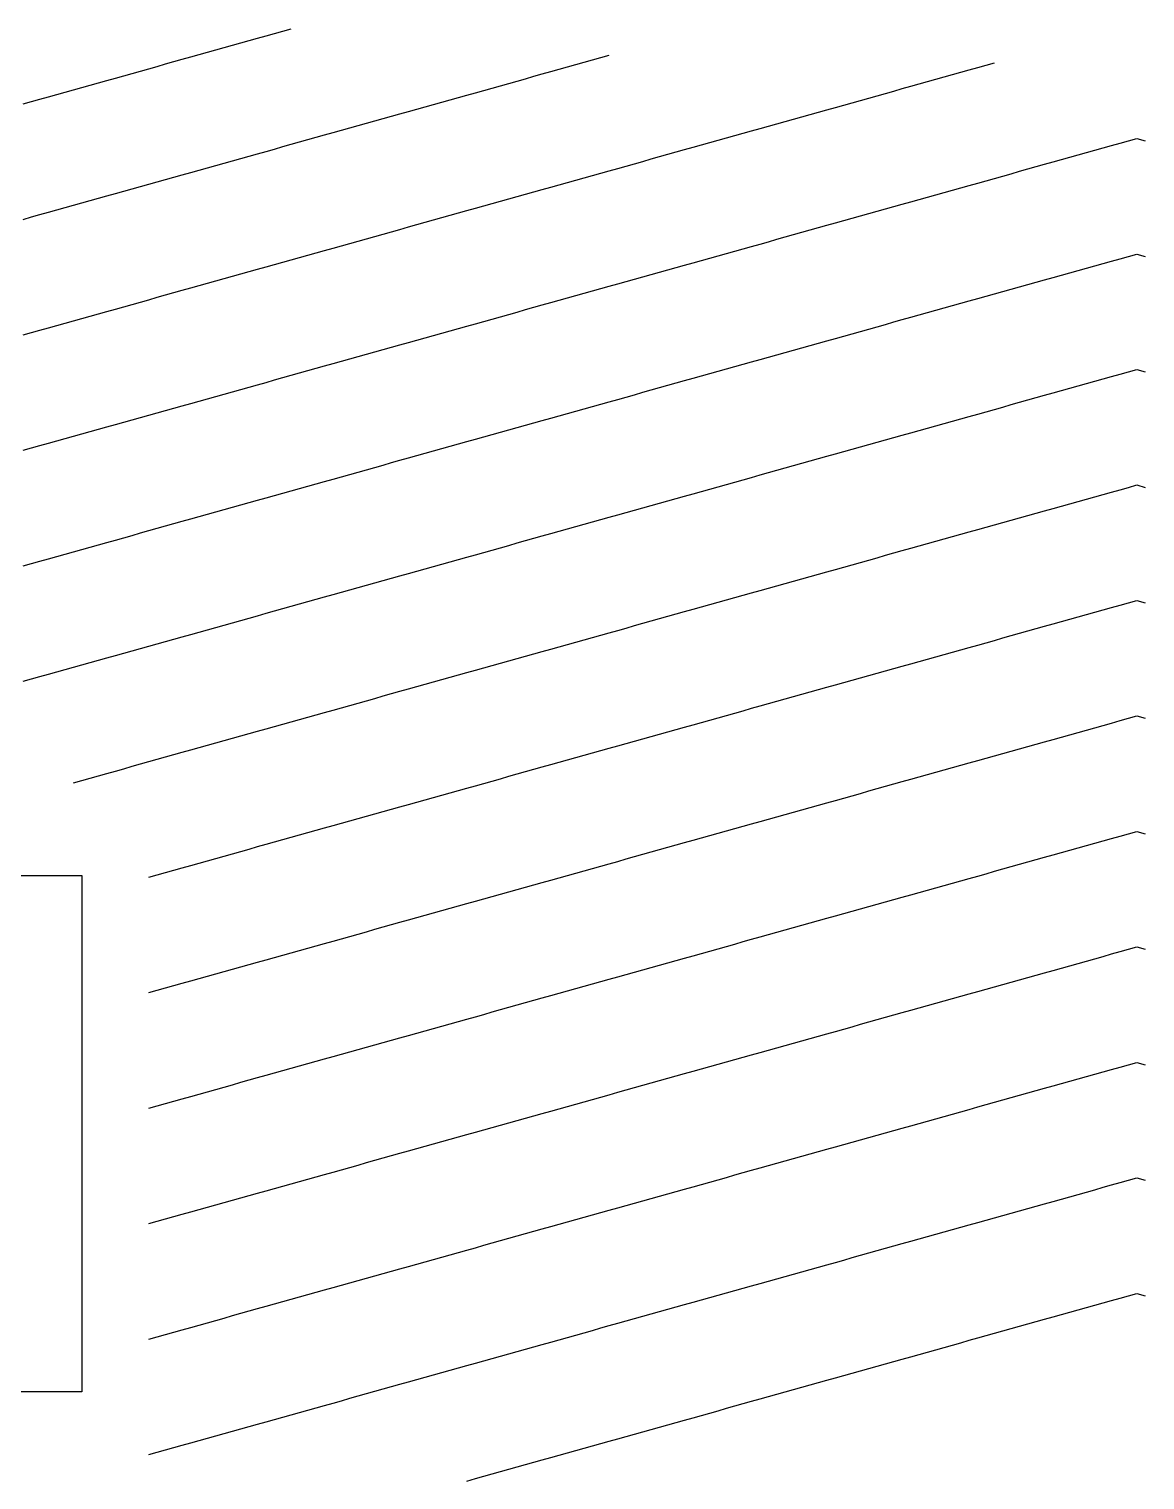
# Model space of a CAD drawing. Header units: millimetres. Extents: x 7 to 193, y 7 to 313.
# Drawn here: x 69.3 to 100.23, y 179.23 to 219.43 of the extents above; entities that cross this region are included whole.
import ezdxf

# ---------------------------------------------------------------- set-up
doc = ezdxf.new("R2010")
doc.units = ezdxf.units.MM
doc.layers.add('STUDY_GUIDES', color=7, linetype='Continuous')
doc.layers.add('STUDY_LETTER_BOUNDARY', color=7, linetype='Continuous')

msp = doc.modelspace()

# ---------------------------------------------------------------- linework, layer by layer
at = {"layer": 'STUDY_GUIDES'}
for points in [[(69.144, 217.3603), (69.376, 217.4253), (69.608, 217.4902), (69.84, 217.5552), (70.072, 217.6202), (70.304, 217.6851), (70.536, 217.7501), (70.768, 217.815), (71, 217.88), (71.232, 217.945), (71.464, 218.0099), (71.696, 218.0749), (71.928, 218.1398), (72.16, 218.2048), (72.392, 218.2698), (72.624, 218.3347), (72.856, 218.3997), (73.088, 218.4646), (73.32, 218.5296), (73.552, 218.5946), (73.784, 218.6595), (74.016, 218.7245), (74.248, 218.7894), (74.48, 218.8544), (74.712, 218.9194), (74.944, 218.9843), (75.176, 219.0493), (75.408, 219.1142), (75.64, 219.1792), (75.872, 219.2442), (76.104, 219.3091), (76.336, 219.3741), (76.568, 219.439)], [(69.144, 214.1603), (69.376, 214.2253), (69.608, 214.2902), (69.84, 214.3552), (70.072, 214.4202), (70.304, 214.4851), (70.536, 214.5501), (70.768, 214.615), (71, 214.68), (71.232, 214.745), (71.464, 214.8099), (71.696, 214.8749), (71.928, 214.9398), (72.16, 215.0048), (72.392, 215.0698), (72.624, 215.1347), (72.856, 215.1997), (73.088, 215.2646), (73.32, 215.3296), (73.552, 215.3946), (73.784, 215.4595), (74.016, 215.5245), (74.248, 215.5894), (74.48, 215.6544), (74.712, 215.7194), (74.944, 215.7843), (75.176, 215.8493), (75.408, 215.9142), (75.64, 215.9792), (75.872, 216.0442), (76.104, 216.1091), (76.336, 216.1741), (76.568, 216.239), (76.8, 216.304), (77.032, 216.369), (77.264, 216.4339), (77.496, 216.4989), (77.728, 216.5638), (77.96, 216.6288), (78.192, 216.6938), (78.424, 216.7587), (78.656, 216.8237), (78.888, 216.8886), (79.12, 216.9536), (79.352, 217.0186), (79.584, 217.0835), (79.816, 217.1485), (80.048, 217.2134), (80.28, 217.2784), (80.512, 217.3434), (80.744, 217.4083), (80.976, 217.4733), (81.208, 217.5382), (81.44, 217.6032), (81.672, 217.6682), (81.904, 217.7331), (82.136, 217.7981), (82.368, 217.863), (82.6, 217.928), (82.832, 217.993), (83.064, 218.0579), (83.296, 218.1229), (83.528, 218.1878), (83.76, 218.2528), (83.992, 218.3178), (84.224, 218.3827), (84.456, 218.4477), (84.688, 218.5126), (84.92, 218.5776), (85.152, 218.6426), (85.384, 218.7075)], [(69.144, 210.9603), (69.376, 211.0253), (69.608, 211.0902), (69.84, 211.1552), (70.072, 211.2202), (70.304, 211.2851), (70.536, 211.3501), (70.768, 211.415), (71, 211.48), (71.232, 211.545), (71.464, 211.6099), (71.696, 211.6749), (71.928, 211.7398), (72.16, 211.8048), (72.392, 211.8698), (72.624, 211.9347), (72.856, 211.9997), (73.088, 212.0646), (73.32, 212.1296), (73.552, 212.1946), (73.784, 212.2595), (74.016, 212.3245), (74.248, 212.3894), (74.48, 212.4544), (74.712, 212.5194), (74.944, 212.5843), (75.176, 212.6493), (75.408, 212.7142), (75.64, 212.7792), (75.872, 212.8442), (76.104, 212.9091), (76.336, 212.9741), (76.568, 213.039), (76.8, 213.104), (77.032, 213.169), (77.264, 213.2339), (77.496, 213.2989), (77.728, 213.3638), (77.96, 213.4288), (78.192, 213.4938), (78.424, 213.5587), (78.656, 213.6237), (78.888, 213.6886), (79.12, 213.7536), (79.352, 213.8186), (79.584, 213.8835), (79.816, 213.9485), (80.048, 214.0134), (80.28, 214.0784), (80.512, 214.1434), (80.744, 214.2083), (80.976, 214.2733), (81.208, 214.3382), (81.44, 214.4032), (81.672, 214.4682), (81.904, 214.5331), (82.136, 214.5981), (82.368, 214.663), (82.6, 214.728), (82.832, 214.793), (83.064, 214.8579), (83.296, 214.9229), (83.528, 214.9878), (83.76, 215.0528), (83.992, 215.1178), (84.224, 215.1827), (84.456, 215.2477), (84.688, 215.3126), (84.92, 215.3776), (85.152, 215.4426), (85.384, 215.5075), (85.616, 215.5725), (85.848, 215.6374), (86.08, 215.7024), (86.312, 215.7674), (86.544, 215.8323), (86.776, 215.8973), (87.008, 215.9622), (87.24, 216.0272), (87.472, 216.0922), (87.704, 216.1571), (87.936, 216.2221), (88.168, 216.287), (88.4, 216.352), (88.632, 216.417), (88.864, 216.4819), (89.096, 216.5469), (89.328, 216.6118), (89.56, 216.6768), (89.792, 216.7418), (90.024, 216.8067), (90.256, 216.8717), (90.488, 216.9366), (90.72, 217.0016), (90.952, 217.0666), (91.184, 217.1315), (91.416, 217.1965), (91.648, 217.2614), (91.88, 217.3264), (92.112, 217.3914), (92.344, 217.4563), (92.576, 217.5213), (92.808, 217.5862), (93.04, 217.6512), (93.272, 217.7162), (93.504, 217.7811), (93.736, 217.8461), (93.968, 217.911), (94.2, 217.976), (94.432, 218.041), (94.664, 218.1059), (94.896, 218.1709), (95.128, 218.2358), (95.36, 218.3008), (95.592, 218.3658), (95.824, 218.4307), (96.056, 218.4957)], [(69.144, 207.7603), (69.376, 207.8253), (69.608, 207.8902), (69.84, 207.9552), (70.072, 208.0202), (70.304, 208.0851), (70.536, 208.1501), (70.768, 208.215), (71, 208.28), (71.232, 208.345), (71.464, 208.4099), (71.696, 208.4749), (71.928, 208.5398), (72.16, 208.6048), (72.392, 208.6698), (72.624, 208.7347), (72.856, 208.7997), (73.088, 208.8646), (73.32, 208.9296), (73.552, 208.9946), (73.784, 209.0595), (74.016, 209.1245), (74.248, 209.1894), (74.48, 209.2544), (74.712, 209.3194), (74.944, 209.3843), (75.176, 209.4493), (75.408, 209.5142), (75.64, 209.5792), (75.872, 209.6442), (76.104, 209.7091), (76.336, 209.7741), (76.568, 209.839), (76.8, 209.904), (77.032, 209.969), (77.264, 210.0339), (77.496, 210.0989), (77.728, 210.1638), (77.96, 210.2288), (78.192, 210.2938), (78.424, 210.3587), (78.656, 210.4237), (78.888, 210.4886), (79.12, 210.5536), (79.352, 210.6186), (79.584, 210.6835), (79.816, 210.7485), (80.048, 210.8134), (80.28, 210.8784), (80.512, 210.9434), (80.744, 211.0083), (80.976, 211.0733), (81.208, 211.1382), (81.44, 211.2032), (81.672, 211.2682), (81.904, 211.3331), (82.136, 211.3981), (82.368, 211.463), (82.6, 211.528), (82.832, 211.593), (83.064, 211.6579), (83.296, 211.7229), (83.528, 211.7878), (83.76, 211.8528), (83.992, 211.9178), (84.224, 211.9827), (84.456, 212.0477), (84.688, 212.1126), (84.92, 212.1776), (85.152, 212.2426), (85.384, 212.3075), (85.616, 212.3725), (85.848, 212.4374), (86.08, 212.5024), (86.312, 212.5674), (86.544, 212.6323), (86.776, 212.6973), (87.008, 212.7622), (87.24, 212.8272), (87.472, 212.8922), (87.704, 212.9571), (87.936, 213.0221), (88.168, 213.087), (88.4, 213.152), (88.632, 213.217), (88.864, 213.2819), (89.096, 213.3469), (89.328, 213.4118), (89.56, 213.4768), (89.792, 213.5418), (90.024, 213.6067), (90.256, 213.6717), (90.488, 213.7366), (90.72, 213.8016), (90.952, 213.8666), (91.184, 213.9315), (91.416, 213.9965), (91.648, 214.0614), (91.88, 214.1264), (92.112, 214.1914), (92.344, 214.2563), (92.576, 214.3213), (92.808, 214.3862), (93.04, 214.4512), (93.272, 214.5162), (93.504, 214.5811), (93.736, 214.6461), (93.968, 214.711), (94.2, 214.776), (94.432, 214.841), (94.664, 214.9059), (94.896, 214.9709), (95.128, 215.0358), (95.36, 215.1008), (95.592, 215.1658), (95.824, 215.2307), (96.056, 215.2957), (96.288, 215.3606), (96.52, 215.4256), (96.752, 215.4906), (96.984, 215.5555), (97.216, 215.6205), (97.448, 215.6854), (97.68, 215.7504), (97.912, 215.8154), (98.144, 215.8803), (98.376, 215.9453), (98.608, 216.0102), (98.84, 216.0752), (99.072, 216.1402), (99.304, 216.2051), (99.536, 216.2701), (99.768, 216.335), (100, 216.4), (100.232, 216.335)], [(69.144, 204.5603), (69.376, 204.6253), (69.608, 204.6902), (69.84, 204.7552), (70.072, 204.8202), (70.304, 204.8851), (70.536, 204.9501), (70.768, 205.015), (71, 205.08), (71.232, 205.145), (71.464, 205.2099), (71.696, 205.2749), (71.928, 205.3398), (72.16, 205.4048), (72.392, 205.4698), (72.624, 205.5347), (72.856, 205.5997), (73.088, 205.6646), (73.32, 205.7296), (73.552, 205.7946), (73.784, 205.8595), (74.016, 205.9245), (74.248, 205.9894), (74.48, 206.0544), (74.712, 206.1194), (74.944, 206.1843), (75.176, 206.2493), (75.408, 206.3142), (75.64, 206.3792), (75.872, 206.4442), (76.104, 206.5091), (76.336, 206.5741), (76.568, 206.639), (76.8, 206.704), (77.032, 206.769), (77.264, 206.8339), (77.496, 206.8989), (77.728, 206.9638), (77.96, 207.0288), (78.192, 207.0938), (78.424, 207.1587), (78.656, 207.2237), (78.888, 207.2886), (79.12, 207.3536), (79.352, 207.4186), (79.584, 207.4835), (79.816, 207.5485), (80.048, 207.6134), (80.28, 207.6784), (80.512, 207.7434), (80.744, 207.8083), (80.976, 207.8733), (81.208, 207.9382), (81.44, 208.0032), (81.672, 208.0682), (81.904, 208.1331), (82.136, 208.1981), (82.368, 208.263), (82.6, 208.328), (82.832, 208.393), (83.064, 208.4579), (83.296, 208.5229), (83.528, 208.5878), (83.76, 208.6528), (83.992, 208.7178), (84.224, 208.7827), (84.456, 208.8477), (84.688, 208.9126), (84.92, 208.9776), (85.152, 209.0426), (85.384, 209.1075), (85.616, 209.1725), (85.848, 209.2374), (86.08, 209.3024), (86.312, 209.3674), (86.544, 209.4323), (86.776, 209.4973), (87.008, 209.5622), (87.24, 209.6272), (87.472, 209.6922), (87.704, 209.7571), (87.936, 209.8221), (88.168, 209.887), (88.4, 209.952), (88.632, 210.017), (88.864, 210.0819), (89.096, 210.1469), (89.328, 210.2118), (89.56, 210.2768), (89.792, 210.3418), (90.024, 210.4067), (90.256, 210.4717), (90.488, 210.5366), (90.72, 210.6016), (90.952, 210.6666), (91.184, 210.7315), (91.416, 210.7965), (91.648, 210.8614), (91.88, 210.9264), (92.112, 210.9914), (92.344, 211.0563), (92.576, 211.1213), (92.808, 211.1862), (93.04, 211.2512), (93.272, 211.3162), (93.504, 211.3811), (93.736, 211.4461), (93.968, 211.511), (94.2, 211.576), (94.432, 211.641), (94.664, 211.7059), (94.896, 211.7709), (95.128, 211.8358), (95.36, 211.9008), (95.592, 211.9658), (95.824, 212.0307), (96.056, 212.0957), (96.288, 212.1606), (96.52, 212.2256), (96.752, 212.2906), (96.984, 212.3555), (97.216, 212.4205), (97.448, 212.4854), (97.68, 212.5504), (97.912, 212.6154), (98.144, 212.6803), (98.376, 212.7453), (98.608, 212.8102), (98.84, 212.8752), (99.072, 212.9402), (99.304, 213.0051), (99.536, 213.0701), (99.768, 213.135), (100, 213.2), (100.232, 213.135)], [(69.144, 201.3603), (69.376, 201.4253), (69.608, 201.4902), (69.84, 201.5552), (70.072, 201.6202), (70.304, 201.6851), (70.536, 201.7501), (70.768, 201.815), (71, 201.88), (71.232, 201.945), (71.464, 202.0099), (71.696, 202.0749), (71.928, 202.1398), (72.16, 202.2048), (72.392, 202.2698), (72.624, 202.3347), (72.856, 202.3997), (73.088, 202.4646), (73.32, 202.5296), (73.552, 202.5946), (73.784, 202.6595), (74.016, 202.7245), (74.248, 202.7894), (74.48, 202.8544), (74.712, 202.9194), (74.944, 202.9843), (75.176, 203.0493), (75.408, 203.1142), (75.64, 203.1792), (75.872, 203.2442), (76.104, 203.3091), (76.336, 203.3741), (76.568, 203.439), (76.8, 203.504), (77.032, 203.569), (77.264, 203.6339), (77.496, 203.6989), (77.728, 203.7638), (77.96, 203.8288), (78.192, 203.8938), (78.424, 203.9587), (78.656, 204.0237), (78.888, 204.0886), (79.12, 204.1536), (79.352, 204.2186), (79.584, 204.2835), (79.816, 204.3485), (80.048, 204.4134), (80.28, 204.4784), (80.512, 204.5434), (80.744, 204.6083), (80.976, 204.6733), (81.208, 204.7382), (81.44, 204.8032), (81.672, 204.8682), (81.904, 204.9331), (82.136, 204.9981), (82.368, 205.063), (82.6, 205.128), (82.832, 205.193), (83.064, 205.2579), (83.296, 205.3229), (83.528, 205.3878), (83.76, 205.4528), (83.992, 205.5178), (84.224, 205.5827), (84.456, 205.6477), (84.688, 205.7126), (84.92, 205.7776), (85.152, 205.8426), (85.384, 205.9075), (85.616, 205.9725), (85.848, 206.0374), (86.08, 206.1024), (86.312, 206.1674), (86.544, 206.2323), (86.776, 206.2973), (87.008, 206.3622), (87.24, 206.4272), (87.472, 206.4922), (87.704, 206.5571), (87.936, 206.6221), (88.168, 206.687), (88.4, 206.752), (88.632, 206.817), (88.864, 206.8819), (89.096, 206.9469), (89.328, 207.0118), (89.56, 207.0768), (89.792, 207.1418), (90.024, 207.2067), (90.256, 207.2717), (90.488, 207.3366), (90.72, 207.4016), (90.952, 207.4666), (91.184, 207.5315), (91.416, 207.5965), (91.648, 207.6614), (91.88, 207.7264), (92.112, 207.7914), (92.344, 207.8563), (92.576, 207.9213), (92.808, 207.9862), (93.04, 208.0512), (93.272, 208.1162), (93.504, 208.1811), (93.736, 208.2461), (93.968, 208.311), (94.2, 208.376), (94.432, 208.441), (94.664, 208.5059), (94.896, 208.5709), (95.128, 208.6358), (95.36, 208.7008), (95.592, 208.7658), (95.824, 208.8307), (96.056, 208.8957), (96.288, 208.9606), (96.52, 209.0256), (96.752, 209.0906), (96.984, 209.1555), (97.216, 209.2205), (97.448, 209.2854), (97.68, 209.3504), (97.912, 209.4154), (98.144, 209.4803), (98.376, 209.5453), (98.608, 209.6102), (98.84, 209.6752), (99.072, 209.7402), (99.304, 209.8051), (99.536, 209.8701), (99.768, 209.935), (100, 210), (100.232, 209.935)], [(70.536, 198.5501), (70.768, 198.615), (71, 198.68), (71.232, 198.745), (71.464, 198.8099), (71.696, 198.8749), (71.928, 198.9398), (72.16, 199.0048), (72.392, 199.0698), (72.624, 199.1347), (72.856, 199.1997), (73.088, 199.2646), (73.32, 199.3296), (73.552, 199.3946), (73.784, 199.4595), (74.016, 199.5245), (74.248, 199.5894), (74.48, 199.6544), (74.712, 199.7194), (74.944, 199.7843), (75.176, 199.8493), (75.408, 199.9142), (75.64, 199.9792), (75.872, 200.0442), (76.104, 200.1091), (76.336, 200.1741), (76.568, 200.239), (76.8, 200.304), (77.032, 200.369), (77.264, 200.4339), (77.496, 200.4989), (77.728, 200.5638), (77.96, 200.6288), (78.192, 200.6938), (78.424, 200.7587), (78.656, 200.8237), (78.888, 200.8886), (79.12, 200.9536), (79.352, 201.0186), (79.584, 201.0835), (79.816, 201.1485), (80.048, 201.2134), (80.28, 201.2784), (80.512, 201.3434), (80.744, 201.4083), (80.976, 201.4733), (81.208, 201.5382), (81.44, 201.6032), (81.672, 201.6682), (81.904, 201.7331), (82.136, 201.7981), (82.368, 201.863), (82.6, 201.928), (82.832, 201.993), (83.064, 202.0579), (83.296, 202.1229), (83.528, 202.1878), (83.76, 202.2528), (83.992, 202.3178), (84.224, 202.3827), (84.456, 202.4477), (84.688, 202.5126), (84.92, 202.5776), (85.152, 202.6426), (85.384, 202.7075), (85.616, 202.7725), (85.848, 202.8374), (86.08, 202.9024), (86.312, 202.9674), (86.544, 203.0323), (86.776, 203.0973), (87.008, 203.1622), (87.24, 203.2272), (87.472, 203.2922), (87.704, 203.3571), (87.936, 203.4221), (88.168, 203.487), (88.4, 203.552), (88.632, 203.617), (88.864, 203.6819), (89.096, 203.7469), (89.328, 203.8118), (89.56, 203.8768), (89.792, 203.9418), (90.024, 204.0067), (90.256, 204.0717), (90.488, 204.1366), (90.72, 204.2016), (90.952, 204.2666), (91.184, 204.3315), (91.416, 204.3965), (91.648, 204.4614), (91.88, 204.5264), (92.112, 204.5914), (92.344, 204.6563), (92.576, 204.7213), (92.808, 204.7862), (93.04, 204.8512), (93.272, 204.9162), (93.504, 204.9811), (93.736, 205.0461), (93.968, 205.111), (94.2, 205.176), (94.432, 205.241), (94.664, 205.3059), (94.896, 205.3709), (95.128, 205.4358), (95.36, 205.5008), (95.592, 205.5658), (95.824, 205.6307), (96.056, 205.6957), (96.288, 205.7606), (96.52, 205.8256), (96.752, 205.8906), (96.984, 205.9555), (97.216, 206.0205), (97.448, 206.0854), (97.68, 206.1504), (97.912, 206.2154), (98.144, 206.2803), (98.376, 206.3453), (98.608, 206.4102), (98.84, 206.4752), (99.072, 206.5402), (99.304, 206.6051), (99.536, 206.6701), (99.768, 206.735), (100, 206.8), (100.232, 206.735)], [(72.624, 195.9347), (72.856, 195.9997), (73.088, 196.0646), (73.32, 196.1296), (73.552, 196.1946), (73.784, 196.2595), (74.016, 196.3245), (74.248, 196.3894), (74.48, 196.4544), (74.712, 196.5194), (74.944, 196.5843), (75.176, 196.6493), (75.408, 196.7142), (75.64, 196.7792), (75.872, 196.8442), (76.104, 196.9091), (76.336, 196.9741), (76.568, 197.039), (76.8, 197.104), (77.032, 197.169), (77.264, 197.2339), (77.496, 197.2989), (77.728, 197.3638), (77.96, 197.4288), (78.192, 197.4938), (78.424, 197.5587), (78.656, 197.6237), (78.888, 197.6886), (79.12, 197.7536), (79.352, 197.8186), (79.584, 197.8835), (79.816, 197.9485), (80.048, 198.0134), (80.28, 198.0784), (80.512, 198.1434), (80.744, 198.2083), (80.976, 198.2733), (81.208, 198.3382), (81.44, 198.4032), (81.672, 198.4682), (81.904, 198.5331), (82.136, 198.5981), (82.368, 198.663), (82.6, 198.728), (82.832, 198.793), (83.064, 198.8579), (83.296, 198.9229), (83.528, 198.9878), (83.76, 199.0528), (83.992, 199.1178), (84.224, 199.1827), (84.456, 199.2477), (84.688, 199.3126), (84.92, 199.3776), (85.152, 199.4426), (85.384, 199.5075), (85.616, 199.5725), (85.848, 199.6374), (86.08, 199.7024), (86.312, 199.7674), (86.544, 199.8323), (86.776, 199.8973), (87.008, 199.9622), (87.24, 200.0272), (87.472, 200.0922), (87.704, 200.1571), (87.936, 200.2221), (88.168, 200.287), (88.4, 200.352), (88.632, 200.417), (88.864, 200.4819), (89.096, 200.5469), (89.328, 200.6118), (89.56, 200.6768), (89.792, 200.7418), (90.024, 200.8067), (90.256, 200.8717), (90.488, 200.9366), (90.72, 201.0016), (90.952, 201.0666), (91.184, 201.1315), (91.416, 201.1965), (91.648, 201.2614), (91.88, 201.3264), (92.112, 201.3914), (92.344, 201.4563), (92.576, 201.5213), (92.808, 201.5862), (93.04, 201.6512), (93.272, 201.7162), (93.504, 201.7811), (93.736, 201.8461), (93.968, 201.911), (94.2, 201.976), (94.432, 202.041), (94.664, 202.1059), (94.896, 202.1709), (95.128, 202.2358), (95.36, 202.3008), (95.592, 202.3658), (95.824, 202.4307), (96.056, 202.4957), (96.288, 202.5606), (96.52, 202.6256), (96.752, 202.6906), (96.984, 202.7555), (97.216, 202.8205), (97.448, 202.8854), (97.68, 202.9504), (97.912, 203.0154), (98.144, 203.0803), (98.376, 203.1453), (98.608, 203.2102), (98.84, 203.2752), (99.072, 203.3402), (99.304, 203.4051), (99.536, 203.4701), (99.768, 203.535), (100, 203.6), (100.232, 203.535)], [(72.624, 192.7347), (72.856, 192.7997), (73.088, 192.8646), (73.32, 192.9296), (73.552, 192.9946), (73.784, 193.0595), (74.016, 193.1245), (74.248, 193.1894), (74.48, 193.2544), (74.712, 193.3194), (74.944, 193.3843), (75.176, 193.4493), (75.408, 193.5142), (75.64, 193.5792), (75.872, 193.6442), (76.104, 193.7091), (76.336, 193.7741), (76.568, 193.839), (76.8, 193.904), (77.032, 193.969), (77.264, 194.0339), (77.496, 194.0989), (77.728, 194.1638), (77.96, 194.2288), (78.192, 194.2938), (78.424, 194.3587), (78.656, 194.4237), (78.888, 194.4886), (79.12, 194.5536), (79.352, 194.6186), (79.584, 194.6835), (79.816, 194.7485), (80.048, 194.8134), (80.28, 194.8784), (80.512, 194.9434), (80.744, 195.0083), (80.976, 195.0733), (81.208, 195.1382), (81.44, 195.2032), (81.672, 195.2682), (81.904, 195.3331), (82.136, 195.3981), (82.368, 195.463), (82.6, 195.528), (82.832, 195.593), (83.064, 195.6579), (83.296, 195.7229), (83.528, 195.7878), (83.76, 195.8528), (83.992, 195.9178), (84.224, 195.9827), (84.456, 196.0477), (84.688, 196.1126), (84.92, 196.1776), (85.152, 196.2426), (85.384, 196.3075), (85.616, 196.3725), (85.848, 196.4374), (86.08, 196.5024), (86.312, 196.5674), (86.544, 196.6323), (86.776, 196.6973), (87.008, 196.7622), (87.24, 196.8272), (87.472, 196.8922), (87.704, 196.9571), (87.936, 197.0221), (88.168, 197.087), (88.4, 197.152), (88.632, 197.217), (88.864, 197.2819), (89.096, 197.3469), (89.328, 197.4118), (89.56, 197.4768), (89.792, 197.5418), (90.024, 197.6067), (90.256, 197.6717), (90.488, 197.7366), (90.72, 197.8016), (90.952, 197.8666), (91.184, 197.9315), (91.416, 197.9965), (91.648, 198.0614), (91.88, 198.1264), (92.112, 198.1914), (92.344, 198.2563), (92.576, 198.3213), (92.808, 198.3862), (93.04, 198.4512), (93.272, 198.5162), (93.504, 198.5811), (93.736, 198.6461), (93.968, 198.711), (94.2, 198.776), (94.432, 198.841), (94.664, 198.9059), (94.896, 198.9709), (95.128, 199.0358), (95.36, 199.1008), (95.592, 199.1658), (95.824, 199.2307), (96.056, 199.2957), (96.288, 199.3606), (96.52, 199.4256), (96.752, 199.4906), (96.984, 199.5555), (97.216, 199.6205), (97.448, 199.6854), (97.68, 199.7504), (97.912, 199.8154), (98.144, 199.8803), (98.376, 199.9453), (98.608, 200.0102), (98.84, 200.0752), (99.072, 200.1402), (99.304, 200.2051), (99.536, 200.2701), (99.768, 200.335), (100, 200.4), (100.232, 200.335)], [(72.624, 189.5347), (72.856, 189.5997), (73.088, 189.6646), (73.32, 189.7296), (73.552, 189.7946), (73.784, 189.8595), (74.016, 189.9245), (74.248, 189.9894), (74.48, 190.0544), (74.712, 190.1194), (74.944, 190.1843), (75.176, 190.2493), (75.408, 190.3142), (75.64, 190.3792), (75.872, 190.4442), (76.104, 190.5091), (76.336, 190.5741), (76.568, 190.639), (76.8, 190.704), (77.032, 190.769), (77.264, 190.8339), (77.496, 190.8989), (77.728, 190.9638), (77.96, 191.0288), (78.192, 191.0938), (78.424, 191.1587), (78.656, 191.2237), (78.888, 191.2886), (79.12, 191.3536), (79.352, 191.4186), (79.584, 191.4835), (79.816, 191.5485), (80.048, 191.6134), (80.28, 191.6784), (80.512, 191.7434), (80.744, 191.8083), (80.976, 191.8733), (81.208, 191.9382), (81.44, 192.0032), (81.672, 192.0682), (81.904, 192.1331), (82.136, 192.1981), (82.368, 192.263), (82.6, 192.328), (82.832, 192.393), (83.064, 192.4579), (83.296, 192.5229), (83.528, 192.5878), (83.76, 192.6528), (83.992, 192.7178), (84.224, 192.7827), (84.456, 192.8477), (84.688, 192.9126), (84.92, 192.9776), (85.152, 193.0426), (85.384, 193.1075), (85.616, 193.1725), (85.848, 193.2374), (86.08, 193.3024), (86.312, 193.3674), (86.544, 193.4323), (86.776, 193.4973), (87.008, 193.5622), (87.24, 193.6272), (87.472, 193.6922), (87.704, 193.7571), (87.936, 193.8221), (88.168, 193.887), (88.4, 193.952), (88.632, 194.017), (88.864, 194.0819), (89.096, 194.1469), (89.328, 194.2118), (89.56, 194.2768), (89.792, 194.3418), (90.024, 194.4067), (90.256, 194.4717), (90.488, 194.5366), (90.72, 194.6016), (90.952, 194.6666), (91.184, 194.7315), (91.416, 194.7965), (91.648, 194.8614), (91.88, 194.9264), (92.112, 194.9914), (92.344, 195.0563), (92.576, 195.1213), (92.808, 195.1862), (93.04, 195.2512), (93.272, 195.3162), (93.504, 195.3811), (93.736, 195.4461), (93.968, 195.511), (94.2, 195.576), (94.432, 195.641), (94.664, 195.7059), (94.896, 195.7709), (95.128, 195.8358), (95.36, 195.9008), (95.592, 195.9658), (95.824, 196.0307), (96.056, 196.0957), (96.288, 196.1606), (96.52, 196.2256), (96.752, 196.2906), (96.984, 196.3555), (97.216, 196.4205), (97.448, 196.4854), (97.68, 196.5504), (97.912, 196.6154), (98.144, 196.6803), (98.376, 196.7453), (98.608, 196.8102), (98.84, 196.8752), (99.072, 196.9402), (99.304, 197.0051), (99.536, 197.0701), (99.768, 197.135), (100, 197.2), (100.232, 197.135)], [(72.624, 186.3347), (72.856, 186.3997), (73.088, 186.4646), (73.32, 186.5296), (73.552, 186.5946), (73.784, 186.6595), (74.016, 186.7245), (74.248, 186.7894), (74.48, 186.8544), (74.712, 186.9194), (74.944, 186.9843), (75.176, 187.0493), (75.408, 187.1142), (75.64, 187.1792), (75.872, 187.2442), (76.104, 187.3091), (76.336, 187.3741), (76.568, 187.439), (76.8, 187.504), (77.032, 187.569), (77.264, 187.6339), (77.496, 187.6989), (77.728, 187.7638), (77.96, 187.8288), (78.192, 187.8938), (78.424, 187.9587), (78.656, 188.0237), (78.888, 188.0886), (79.12, 188.1536), (79.352, 188.2186), (79.584, 188.2835), (79.816, 188.3485), (80.048, 188.4134), (80.28, 188.4784), (80.512, 188.5434), (80.744, 188.6083), (80.976, 188.6733), (81.208, 188.7382), (81.44, 188.8032), (81.672, 188.8682), (81.904, 188.9331), (82.136, 188.9981), (82.368, 189.063), (82.6, 189.128), (82.832, 189.193), (83.064, 189.2579), (83.296, 189.3229), (83.528, 189.3878), (83.76, 189.4528), (83.992, 189.5178), (84.224, 189.5827), (84.456, 189.6477), (84.688, 189.7126), (84.92, 189.7776), (85.152, 189.8426), (85.384, 189.9075), (85.616, 189.9725), (85.848, 190.0374), (86.08, 190.1024), (86.312, 190.1674), (86.544, 190.2323), (86.776, 190.2973), (87.008, 190.3622), (87.24, 190.4272), (87.472, 190.4922), (87.704, 190.5571), (87.936, 190.6221), (88.168, 190.687), (88.4, 190.752), (88.632, 190.817), (88.864, 190.8819), (89.096, 190.9469), (89.328, 191.0118), (89.56, 191.0768), (89.792, 191.1418), (90.024, 191.2067), (90.256, 191.2717), (90.488, 191.3366), (90.72, 191.4016), (90.952, 191.4666), (91.184, 191.5315), (91.416, 191.5965), (91.648, 191.6614), (91.88, 191.7264), (92.112, 191.7914), (92.344, 191.8563), (92.576, 191.9213), (92.808, 191.9862), (93.04, 192.0512), (93.272, 192.1162), (93.504, 192.1811), (93.736, 192.2461), (93.968, 192.311), (94.2, 192.376), (94.432, 192.441), (94.664, 192.5059), (94.896, 192.5709), (95.128, 192.6358), (95.36, 192.7008), (95.592, 192.7658), (95.824, 192.8307), (96.056, 192.8957), (96.288, 192.9606), (96.52, 193.0256), (96.752, 193.0906), (96.984, 193.1555), (97.216, 193.2205), (97.448, 193.2854), (97.68, 193.3504), (97.912, 193.4154), (98.144, 193.4803), (98.376, 193.5453), (98.608, 193.6102), (98.84, 193.6752), (99.072, 193.7402), (99.304, 193.8051), (99.536, 193.8701), (99.768, 193.935), (100, 194), (100.232, 193.935)], [(72.624, 183.1347), (72.856, 183.1997), (73.088, 183.2646), (73.32, 183.3296), (73.552, 183.3946), (73.784, 183.4595), (74.016, 183.5245), (74.248, 183.5894), (74.48, 183.6544), (74.712, 183.7194), (74.944, 183.7843), (75.176, 183.8493), (75.408, 183.9142), (75.64, 183.9792), (75.872, 184.0442), (76.104, 184.1091), (76.336, 184.1741), (76.568, 184.239), (76.8, 184.304), (77.032, 184.369), (77.264, 184.4339), (77.496, 184.4989), (77.728, 184.5638), (77.96, 184.6288), (78.192, 184.6938), (78.424, 184.7587), (78.656, 184.8237), (78.888, 184.8886), (79.12, 184.9536), (79.352, 185.0186), (79.584, 185.0835), (79.816, 185.1485), (80.048, 185.2134), (80.28, 185.2784), (80.512, 185.3434), (80.744, 185.4083), (80.976, 185.4733), (81.208, 185.5382), (81.44, 185.6032), (81.672, 185.6682), (81.904, 185.7331), (82.136, 185.7981), (82.368, 185.863), (82.6, 185.928), (82.832, 185.993), (83.064, 186.0579), (83.296, 186.1229), (83.528, 186.1878), (83.76, 186.2528), (83.992, 186.3178), (84.224, 186.3827), (84.456, 186.4477), (84.688, 186.5126), (84.92, 186.5776), (85.152, 186.6426), (85.384, 186.7075), (85.616, 186.7725), (85.848, 186.8374), (86.08, 186.9024), (86.312, 186.9674), (86.544, 187.0323), (86.776, 187.0973), (87.008, 187.1622), (87.24, 187.2272), (87.472, 187.2922), (87.704, 187.3571), (87.936, 187.4221), (88.168, 187.487), (88.4, 187.552), (88.632, 187.617), (88.864, 187.6819), (89.096, 187.7469), (89.328, 187.8118), (89.56, 187.8768), (89.792, 187.9418), (90.024, 188.0067), (90.256, 188.0717), (90.488, 188.1366), (90.72, 188.2016), (90.952, 188.2666), (91.184, 188.3315), (91.416, 188.3965), (91.648, 188.4614), (91.88, 188.5264), (92.112, 188.5914), (92.344, 188.6563), (92.576, 188.7213), (92.808, 188.7862), (93.04, 188.8512), (93.272, 188.9162), (93.504, 188.9811), (93.736, 189.0461), (93.968, 189.111), (94.2, 189.176), (94.432, 189.241), (94.664, 189.3059), (94.896, 189.3709), (95.128, 189.4358), (95.36, 189.5008), (95.592, 189.5658), (95.824, 189.6307), (96.056, 189.6957), (96.288, 189.7606), (96.52, 189.8256), (96.752, 189.8906), (96.984, 189.9555), (97.216, 190.0205), (97.448, 190.0854), (97.68, 190.1504), (97.912, 190.2154), (98.144, 190.2803), (98.376, 190.3453), (98.608, 190.4102), (98.84, 190.4752), (99.072, 190.5402), (99.304, 190.6051), (99.536, 190.6701), (99.768, 190.735), (100, 190.8), (100.232, 190.735)], [(72.624, 179.9347), (72.856, 179.9997), (73.088, 180.0646), (73.32, 180.1296), (73.552, 180.1946), (73.784, 180.2595), (74.016, 180.3245), (74.248, 180.3894), (74.48, 180.4544), (74.712, 180.5194), (74.944, 180.5843), (75.176, 180.6493), (75.408, 180.7142), (75.64, 180.7792), (75.872, 180.8442), (76.104, 180.9091), (76.336, 180.9741), (76.568, 181.039), (76.8, 181.104), (77.032, 181.169), (77.264, 181.2339), (77.496, 181.2989), (77.728, 181.3638), (77.96, 181.4288), (78.192, 181.4938), (78.424, 181.5587), (78.656, 181.6237), (78.888, 181.6886), (79.12, 181.7536), (79.352, 181.8186), (79.584, 181.8835), (79.816, 181.9485), (80.048, 182.0134), (80.28, 182.0784), (80.512, 182.1434), (80.744, 182.2083), (80.976, 182.2733), (81.208, 182.3382), (81.44, 182.4032), (81.672, 182.4682), (81.904, 182.5331), (82.136, 182.5981), (82.368, 182.663), (82.6, 182.728), (82.832, 182.793), (83.064, 182.8579), (83.296, 182.9229), (83.528, 182.9878), (83.76, 183.0528), (83.992, 183.1178), (84.224, 183.1827), (84.456, 183.2477), (84.688, 183.3126), (84.92, 183.3776), (85.152, 183.4426), (85.384, 183.5075), (85.616, 183.5725), (85.848, 183.6374), (86.08, 183.7024), (86.312, 183.7674), (86.544, 183.8323), (86.776, 183.8973), (87.008, 183.9622), (87.24, 184.0272), (87.472, 184.0922), (87.704, 184.1571), (87.936, 184.2221), (88.168, 184.287), (88.4, 184.352), (88.632, 184.417), (88.864, 184.4819), (89.096, 184.5469), (89.328, 184.6118), (89.56, 184.6768), (89.792, 184.7418), (90.024, 184.8067), (90.256, 184.8717), (90.488, 184.9366), (90.72, 185.0016), (90.952, 185.0666), (91.184, 185.1315), (91.416, 185.1965), (91.648, 185.2614), (91.88, 185.3264), (92.112, 185.3914), (92.344, 185.4563), (92.576, 185.5213), (92.808, 185.5862), (93.04, 185.6512), (93.272, 185.7162), (93.504, 185.7811), (93.736, 185.8461), (93.968, 185.911), (94.2, 185.976), (94.432, 186.041), (94.664, 186.1059), (94.896, 186.1709), (95.128, 186.2358), (95.36, 186.3008), (95.592, 186.3658), (95.824, 186.4307), (96.056, 186.4957), (96.288, 186.5606), (96.52, 186.6256), (96.752, 186.6906), (96.984, 186.7555), (97.216, 186.8205), (97.448, 186.8854), (97.68, 186.9504), (97.912, 187.0154), (98.144, 187.0803), (98.376, 187.1453), (98.608, 187.2102), (98.84, 187.2752), (99.072, 187.3402), (99.304, 187.4051), (99.536, 187.4701), (99.768, 187.535), (100, 187.6), (100.232, 187.535)], [(81.44, 179.2032), (81.672, 179.2682), (81.904, 179.3331), (82.136, 179.3981), (82.368, 179.463), (82.6, 179.528), (82.832, 179.593), (83.064, 179.6579), (83.296, 179.7229), (83.528, 179.7878), (83.76, 179.8528), (83.992, 179.9178), (84.224, 179.9827), (84.456, 180.0477), (84.688, 180.1126), (84.92, 180.1776), (85.152, 180.2426), (85.384, 180.3075), (85.616, 180.3725), (85.848, 180.4374), (86.08, 180.5024), (86.312, 180.5674), (86.544, 180.6323), (86.776, 180.6973), (87.008, 180.7622), (87.24, 180.8272), (87.472, 180.8922), (87.704, 180.9571), (87.936, 181.0221), (88.168, 181.087), (88.4, 181.152), (88.632, 181.217), (88.864, 181.2819), (89.096, 181.3469), (89.328, 181.4118), (89.56, 181.4768), (89.792, 181.5418), (90.024, 181.6067), (90.256, 181.6717), (90.488, 181.7366), (90.72, 181.8016), (90.952, 181.8666), (91.184, 181.9315), (91.416, 181.9965), (91.648, 182.0614), (91.88, 182.1264), (92.112, 182.1914), (92.344, 182.2563), (92.576, 182.3213), (92.808, 182.3862), (93.04, 182.4512), (93.272, 182.5162), (93.504, 182.5811), (93.736, 182.6461), (93.968, 182.711), (94.2, 182.776), (94.432, 182.841), (94.664, 182.9059), (94.896, 182.9709), (95.128, 183.0358), (95.36, 183.1008), (95.592, 183.1658), (95.824, 183.2307), (96.056, 183.2957), (96.288, 183.3606), (96.52, 183.4256), (96.752, 183.4906), (96.984, 183.5555), (97.216, 183.6205), (97.448, 183.6854), (97.68, 183.7504), (97.912, 183.8154), (98.144, 183.8803), (98.376, 183.9453), (98.608, 184.0102), (98.84, 184.0752), (99.072, 184.1402), (99.304, 184.2051), (99.536, 184.2701), (99.768, 184.335), (100, 184.4), (100.232, 184.335)]]:
    msp.add_lwpolyline(points, dxfattribs=at)
at = {"layer": 'STUDY_LETTER_BOUNDARY'}
msp.add_lwpolyline([(59.55, 136.19), (33.48, 136.19), (33.48, 150.5), (37.32, 150.5), (37.32, 160.01), (25.26, 181.67), (22.02, 181.67), (22.02, 195.98), (46.95, 195.98), (46.95, 181.67), (44.1, 181.67), (49.17, 169.46), (55.32, 181.67), (52.41, 181.67), (52.41, 195.98), (70.77, 195.98), (70.77, 181.67), (67.77, 181.67), (55.77, 160.01), (55.77, 150.5), (59.55, 150.5)], close=True, dxfattribs=at)

doc.saveas('drawing.dxf')
